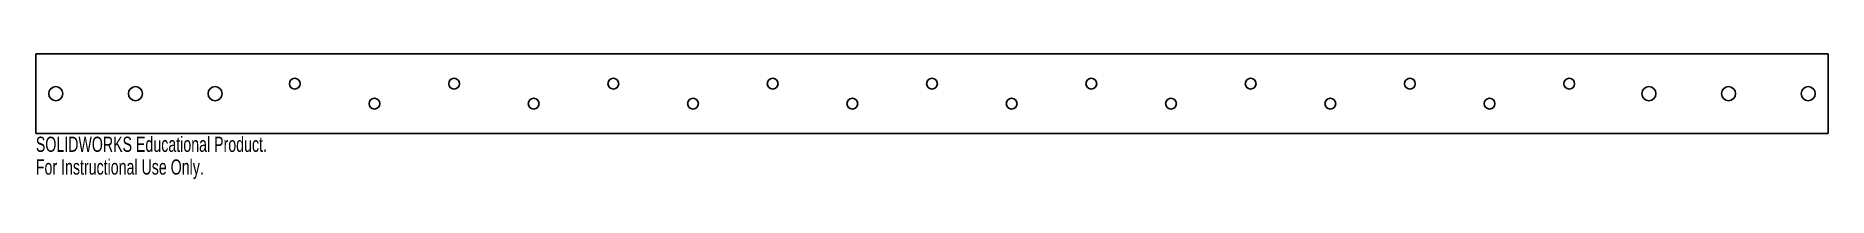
# Model space of a CAD drawing. Header units: inches. Extents: x -22.5 to 0, y -1.1 to 0.5.
import ezdxf

# ---------------------------------------------------------------- set-up
doc = ezdxf.new("R2010")
doc.units = ezdxf.units.IN
doc.header["$MEASUREMENT"] = 0
doc.styles.add('SLDTEXTSTYLE0', font='TXT', dxfattribs={"width": 0.7})

msp = doc.modelspace()

# ---------------------------------------------------------------- linework, layer by layer
at = {"color": 7, "linetype": 'Continuous', "lineweight": 25}
for p, q in [((-22.5, -0.5), (-22.5, 0.5)), ((-22.5, 0.5), (0, 0.5)), ((0, -0.5), (0, 0.5)), ((-22.5, -0.5), (0, -0.5))]:
    msp.add_line(p, q, dxfattribs=at)
for centre, radius in [((-22.25, 0), 0.0885), ((-21.25, 0), 0.0885), ((-20.25, 0), 0.0885), ((-19.25, 0.125), 0.0675), ((-17.25, 0.125), 0.0675), ((-15.25, 0.125), 0.0675), ((-13.25, 0.125), 0.0675), ((-11.25, 0.125), 0.0675), ((-9.25, 0.125), 0.0675), ((-7.25, 0.125), 0.0675), ((-5.25, 0.125), 0.0675), ((-3.25, 0.125), 0.0675), ((-2.25, 0), 0.0885), ((-1.25, 0), 0.0885), ((-0.25, 0), 0.0885), ((-18.25, -0.125), 0.0675), ((-16.25, -0.125), 0.0675), ((-14.25, -0.125), 0.0675), ((-12.25, -0.125), 0.0675), ((-10.25, -0.125), 0.0675), ((-8.25, -0.125), 0.0675), ((-6.25, -0.125), 0.0675), ((-4.25, -0.125), 0.0675)]:
    msp.add_circle(centre, radius, dxfattribs=at)

# ---------------------------------------------------------------- texts
at = {"color": 7, "linetype": 'Continuous', "char_height": 0.1903, "attachment_point": 1, "style": 'SLDTEXTSTYLE0'}
for s, insert in [('SOLIDWORKS Educational Product.', (-22.5, -0.54)), ('For Instructional Use Only.', (-22.5, -0.826))]:
    msp.add_mtext(s, dxfattribs=dict(at, insert=insert))

doc.saveas('drawing.dxf')
